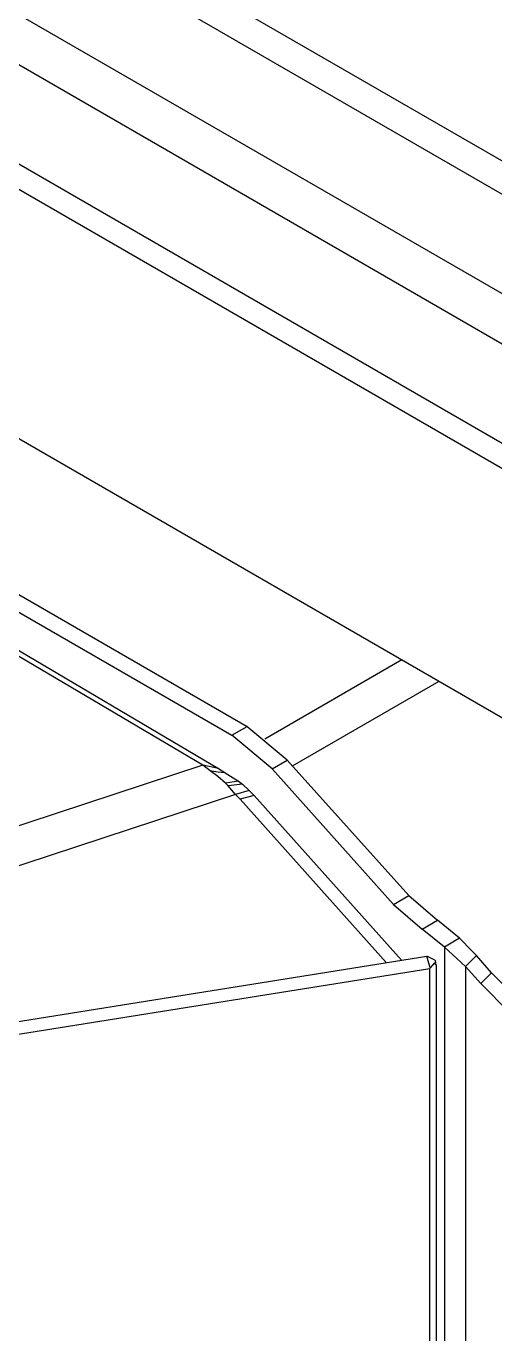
# Model space of a CAD drawing. Extents: x 0 to 258, y 0 to 184.
# Drawn here: x 137.58 to 146.28, y 100.63 to 124.9 of the extents above; entities that cross this region are included whole.
import ezdxf

# ---------------------------------------------------------------- set-up
doc = ezdxf.new("R2010")
doc.units = 0

msp = doc.modelspace()

# ---------------------------------------------------------------- linework, layer by layer
for p, q in [((187.751398, 97.917504), (124.85314, 134.231785)), ((188.180023, 98.28448), (129.187274, 132.34425)), ((195.651847, 91.507187), (126.868204, 131.219243)), ((122.853157, 130.7676), (189.608771, 92.226588)), ((126.468155, 130.526565), (195.252326, 90.814508)), ((189.566438, 91.774415), (126.187432, 128.366774)), ((124.187449, 124.902588), (186.518442, 88.91639)), ((134.485549, 116.057579), (141.679031, 111.904419)), ((134.20271, 115.894331), (141.396192, 111.741172)), ((140.857501, 111.187664), (136.618352, 113.690619)), ((136.650367, 113.780577), (141.147484, 111.124958)), ((142.00976, 111.677407), (144.552138, 113.145314)), ((142.52358, 111.173112), (145.24561, 112.744735)), ((141.396192, 111.741172), (141.679031, 111.904419)), ((142.426045, 111.28189), (141.678963, 111.904472)), ((142.143203, 111.118608), (141.396121, 111.741193)), ((140.857501, 111.187664), (129.499747, 107.451487)), ((140.995084, 111.084477), (140.857501, 111.187664)), ((141.147484, 111.124958), (140.857501, 111.187664)), ((142.14311, 111.118608), (142.425949, 111.281855)), ((142.425949, 111.281855), (144.680726, 108.765936)), ((141.136824, 110.973772), (140.99509, 111.084387)), ((141.059627, 111.071255), (140.995315, 111.08422)), ((141.141904, 111.059243), (141.059627, 111.071255)), ((141.279715, 110.852006), (141.136824, 110.973772)), ((141.203057, 111.051861), (141.141904, 111.059243)), ((141.147484, 111.124958), (141.269457, 111.047964)), ((141.275971, 111.043659), (141.203057, 111.051861)), ((141.269457, 111.04717), (141.276336, 111.043466)), ((141.276336, 111.043466), (141.523192, 110.891331)), ((142.14311, 111.118608), (144.397886, 108.602688)), ((141.523192, 110.891331), (141.279776, 110.851908)), ((141.329782, 110.802166), (141.279776, 110.851908)), ((141.597011, 110.834181), (141.329782, 110.802166)), ((141.467894, 110.641565), (141.329782, 110.802166)), ((141.720836, 110.714325), (141.467894, 110.641565)), ((141.523192, 110.891331), (141.597011, 110.834181)), ((141.597011, 110.834181), (141.720836, 110.714325)), ((141.720836, 110.714325), (141.811588, 110.623308)), ((141.467894, 110.641565), (130.043465, 106.883692)), ((141.551767, 110.553194), (141.467894, 110.641565)), ((141.811588, 110.623308), (141.551767, 110.553194)), ((144.264801, 107.523189), (141.551767, 110.553194)), ((141.811588, 110.623308), (144.546847, 107.568433)), ((144.397886, 108.602688), (144.680726, 108.765936)), ((144.68072, 108.766044), (145.212548, 108.30776)), ((144.397878, 108.602762), (144.929706, 108.144478)), ((144.929698, 108.14443), (145.212537, 108.307678)), ((145.626914, 107.973266), (145.212548, 108.30776)), ((145.344072, 107.809984), (144.929706, 108.144478)), ((145.344035, 107.809997), (145.343506, 95.638915)), ((145.626874, 107.973245), (145.344035, 107.809997)), ((145.344072, 107.809984), (145.419844, 107.739113)), ((145.626914, 107.973266), (145.701918, 107.895442)), ((145.701918, 107.895442), (145.779367, 107.815845)), ((145.779367, 107.815845), (145.85825, 107.734681)), ((132.035775, 105.569773), (145.015159, 107.643045)), ((145.080775, 107.428204), (145.015159, 107.643045)), ((145.169024, 107.565861), (145.015267, 107.643175)), ((145.158029, 107.518045), (145.080894, 107.428302)), ((145.190654, 107.480224), (145.158029, 107.518045)), ((145.187667, 107.504669), (145.169146, 107.565787)), ((145.419844, 107.739113), (145.497647, 107.667861)), ((145.497647, 107.667861), (145.577003, 107.596193)), ((145.577003, 107.596193), (145.657212, 107.524242)), ((145.657212, 107.524242), (145.737568, 107.45212)), ((145.937495, 107.652041), (145.73747, 107.452017)), ((145.85825, 107.734681), (145.937566, 107.652102)), ((146.220477, 107.332155), (145.937566, 107.652102)), ((132.10536, 105.342496), (145.072308, 107.413652)), ((145.071779, 96.318893), (145.072308, 107.413652)), ((145.072308, 107.413652), (145.080775, 107.428204)), ((145.190577, 107.480327), (145.190048, 96.629514)), ((145.73747, 107.452017), (145.736941, 95.103928)), ((146.020479, 107.132173), (145.737568, 107.45212)), ((146.020574, 107.132136), (146.220599, 107.33216)), ((146.220477, 107.332155), (146.757726, 106.793083)), ((146.020479, 107.132173), (146.557725, 106.593101))]:
    msp.add_line(p, q)

doc.saveas('drawing.dxf')
